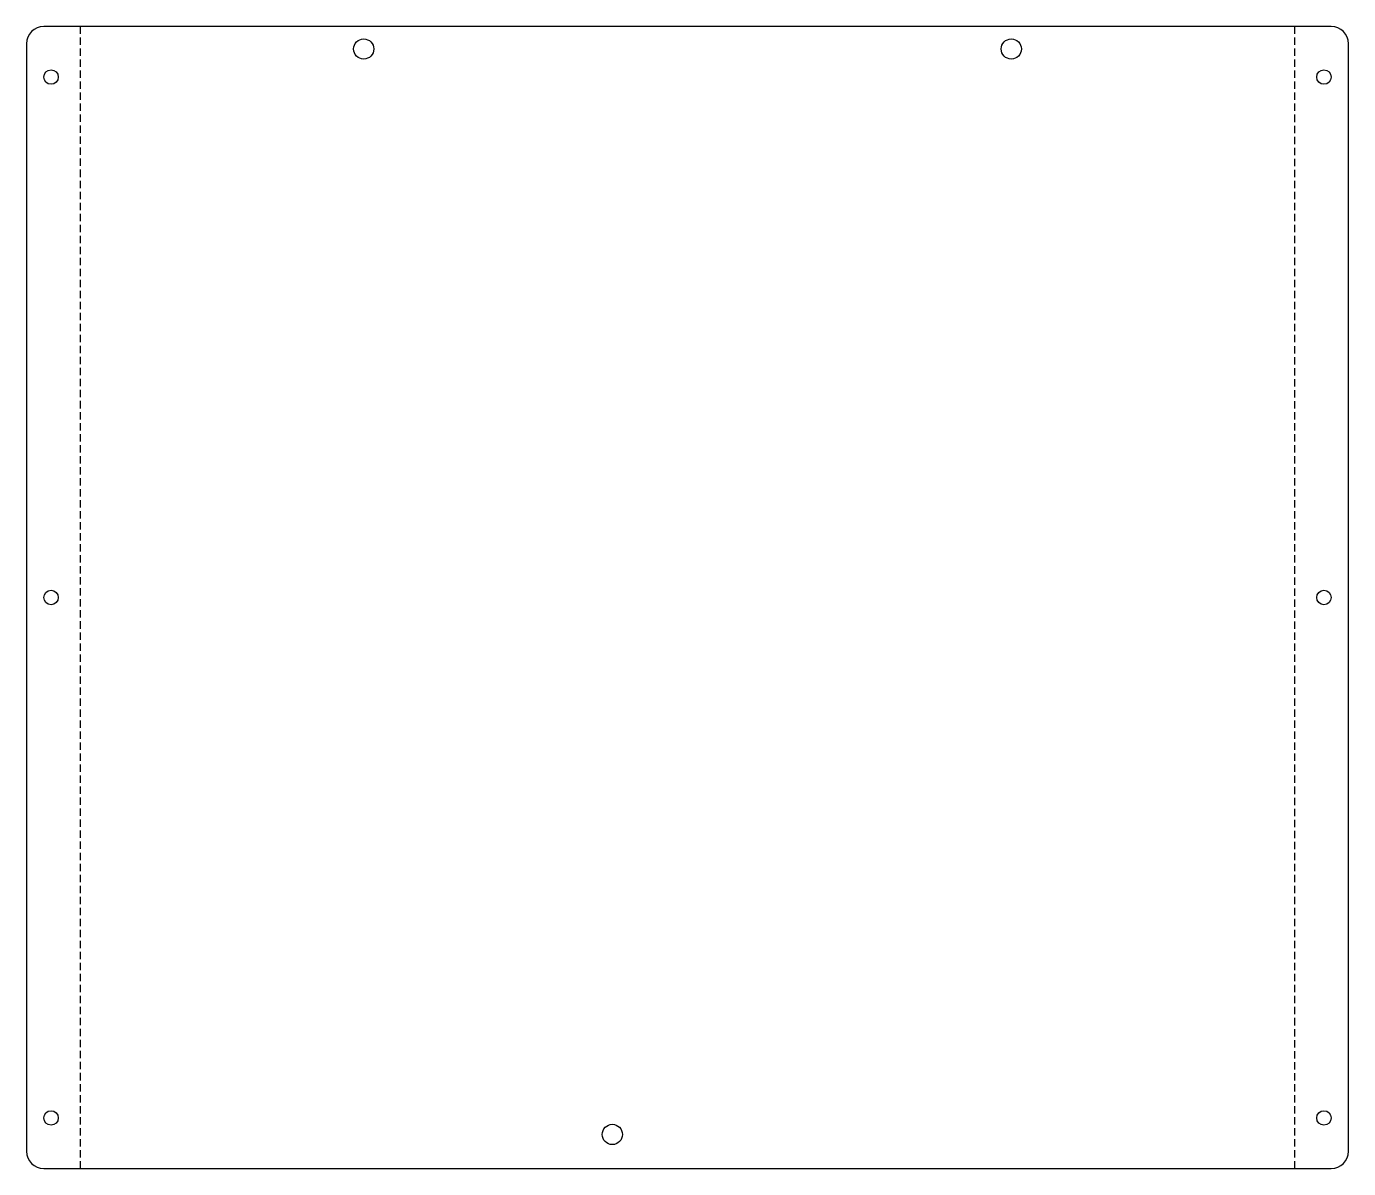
# Model space of a CAD drawing. Header units: millimetres. Extents: x -114 to 114, y -99 to 99.
import ezdxf

# ---------------------------------------------------------------- set-up
doc = ezdxf.new("R2010")
doc.units = ezdxf.units.MM
doc.linetypes.add('HIDDEN', pattern=[1.905, 1.27, -0.635])

msp = doc.modelspace()

# ---------------------------------------------------------------- linework, layer by layer
at = {"color": 7, "linetype": 'Continuous', "lineweight": 25}
for p, q in [((111.32, 98.75), (-111.32, 98.75)), ((-114.32, 95.75), (-114.32, -95.75)), ((114.32, -95.75), (114.32, 95.75)), ((-111.32, -98.75), (111.32, -98.75))]:
    msp.add_line(p, q, dxfattribs=at)
at = {"color": 7, "linetype": 'HIDDEN'}
for p, q in [((-105.04, 98.75), (-105.04, -98.75)), ((105.04, -98.75), (105.04, 98.75))]:
    msp.add_line(p, q, dxfattribs=at)
at = {"color": 7, "linetype": 'Continuous', "lineweight": 25}
for centre, radius in [((-56, 94.85), 1.75), ((56, 94.85), 1.75), ((-110.07, 90), 1.25), ((110.07, 90), 1.25), ((-110.07, 0), 1.25), ((110.07, 0), 1.25), ((-110.07, -90), 1.25), ((110.07, -90), 1.25), ((-13, -92.85), 1.75)]:
    msp.add_circle(centre, radius, dxfattribs=at)
for centre, start, end in [((-111.32, 95.75), 90, 180), ((111.32, 95.75), 0, 90), ((-111.32, -95.75), 180, 270), ((111.32, -95.75), 270, 0)]:
    msp.add_arc(centre, 3, start, end, dxfattribs=at)

doc.saveas('drawing.dxf')
